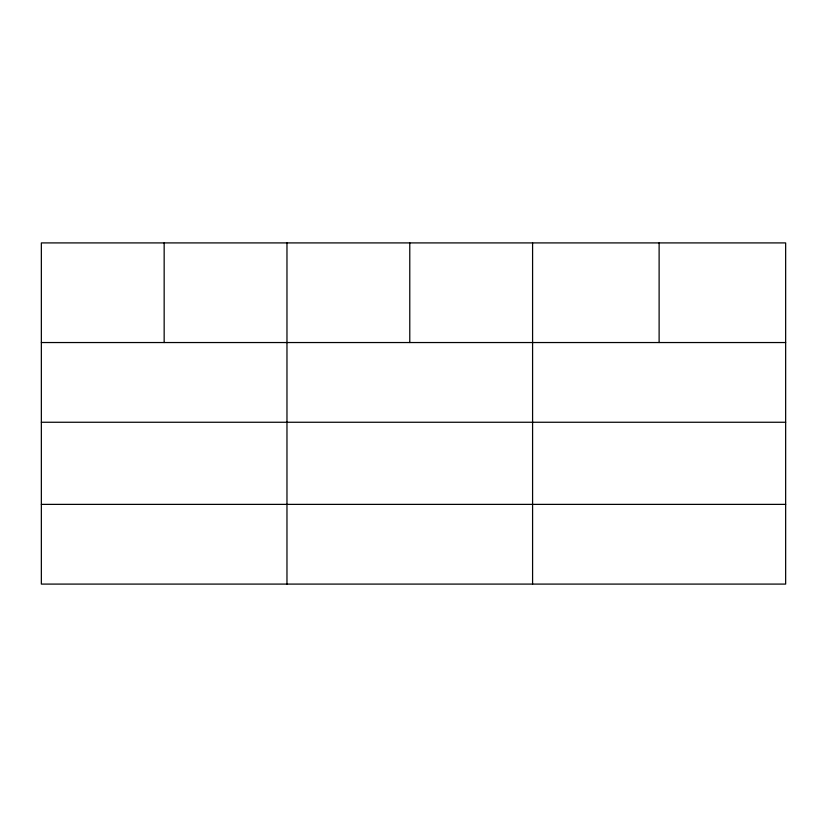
<?xml version="1.0" encoding="UTF-8"?>
<svg xmlns="http://www.w3.org/2000/svg" width="827" height="827" viewBox="0 0 827 827"><rect width="100%" height="100%" fill="white"/><g stroke="black" fill="none" stroke-linecap="round" stroke-linejoin="round"><path stroke-width="1.24" d="M785.65 422.256L785.65 242.911L41.35 242.911L41.35 584.089L785.65 584.089L785.65 422.256L41.35 422.256M41.35 342.543L785.65 342.543M41.35 504.377L785.65 504.377M659.119 242.911L659.119 342.543M532.588 242.911L532.588 584.089M409.778 242.911L409.778 342.543M286.969 242.911L286.969 584.089M164.16 242.911L164.16 342.543"/></g></svg>
